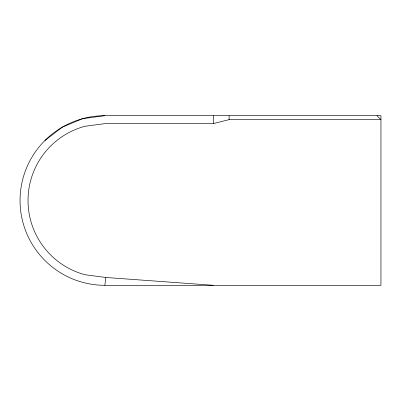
<?xml version="1.0" encoding="UTF-8"?>
<svg xmlns="http://www.w3.org/2000/svg" width="401" height="401" viewBox="0 0 401 401"><rect width="100%" height="100%" fill="white"/><g stroke="black" fill="none" stroke-linecap="round" stroke-linejoin="round"><path stroke-width="0.6" d="M44.887 140.535L62.451 127.062L82.902 118.586L104.851 115.699L380.95 115.699L380.95 285.301L104.851 285.301L105.879 277.482L213.317 285.301M105.879 277.482L84.962 274.725A76.847 76.847 0 0 1 84.962 126.275L105.368 123.588L213.317 123.588L229.096 119.643L380.95 119.643L377.005 115.699M229.096 115.699L229.096 119.643M213.317 115.699L213.317 123.588M104.851 285.301A84.801 84.801 0 0 1 20.05 200.5A84.801 84.801 0 0 1 104.851 115.699"/></g></svg>
